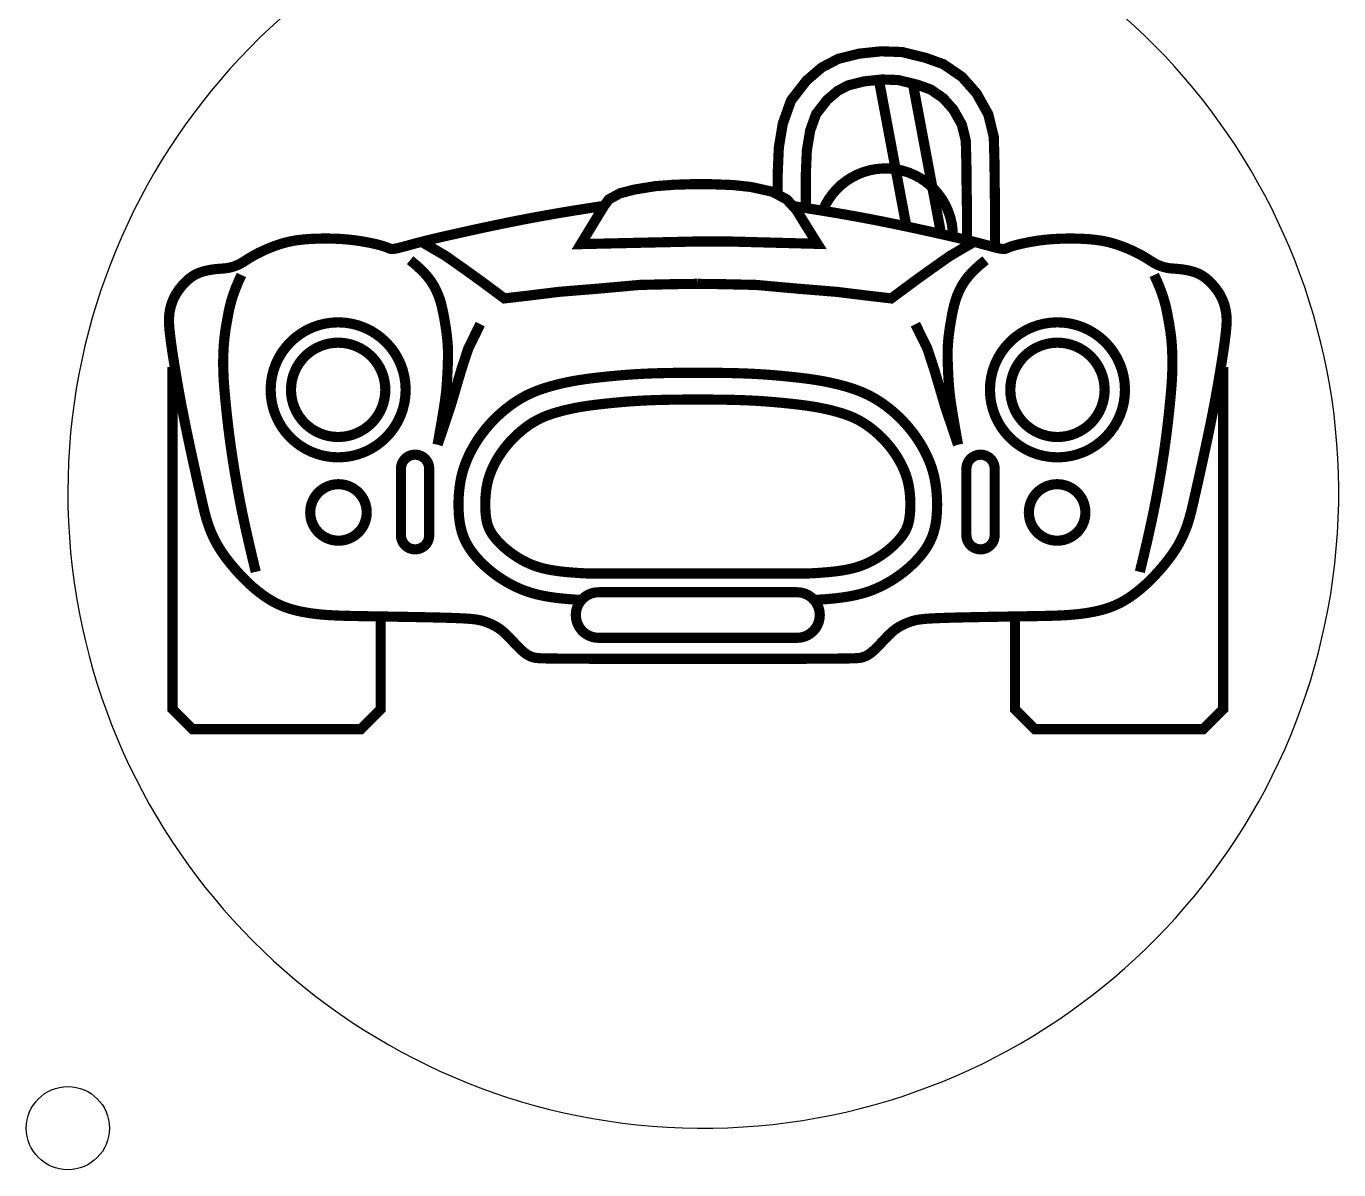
# Model space of a CAD drawing. Header units: inches. Extents: x 76.15 to 80.02, y -19.13 to -13.24.
# Drawn here: x 76.149 to 80.019, y -19.129 to -15.757 of the extents above; entities that cross this region are included whole.
import ezdxf

# ---------------------------------------------------------------- set-up
doc = ezdxf.new("R2010")
doc.units = ezdxf.units.IN
doc.header["$MEASUREMENT"] = 0
doc.layers.add('1', color=10, linetype='CONTINUOUS')
doc.layers.add('3', color=7, linetype='CONTINUOUS')

msp = doc.modelspace()

# ---------------------------------------------------------------- linework, layer by layer
at = {"layer": '1', "color": 1, "linetype": 'Continuous', "const_width": 0.03}
for points in [[(78.36443937025786, -16.25294708605581), (78.36443937025786, -16.19552258317412), (78.36789413031192, -16.1147275685671), (78.3796415137183, -16.04360002535407), (78.4039037829092, -15.97564975021725), (78.44951121264262, -15.91695282956925), (78.49442709075402, -15.87828152091162), (78.5434892805414, -15.85273102966096), (78.60429885373526, -15.8375386790068), (78.66925373925324, -15.83063341006277), (78.73144541633906, -15.83270494330986), (78.80123816515516, -15.84996882721123), (78.85328142212268, -15.86864725476789), (78.90787202747833, -15.90593722502024), (78.95071425007563, -15.95427600507173), (78.98526584802471, -16.01573512816958), (79.00185009537722, -16.0827191305276), (79.00392275153922, -16.15937107864033), (79.0044843873942, -16.2234358651516), (79.005589670767, -16.29303264633392), (79.005589670767, -16.38030505651909), (79.0048051442612, -16.40879478749015)], [(78.44734761544362, -16.2880566024221), (78.44734761544362, -16.19729433412718), (78.45051223147168, -16.12328479534269), (78.46022739524427, -16.06446184667801), (78.47751908863397, -16.01603375802042), (78.50989098461841, -15.9743710153285), (78.5412419622158, -15.94737870476116), (78.57309250003468, -15.93079165694701), (78.61879878153815, -15.91937263492091), (78.67227054743114, -15.91368812140883), (78.71998642485622, -15.9152774824155), (78.77721819120453, -15.92943429077264), (78.81528289936587, -15.94309578959661), (78.85263294685464, -15.96860901024522), (78.88278806334542, -16.00263295800294), (78.90748828531048, -16.04656881256261), (78.9192147444227, -16.093932141638), (78.92102433047658, -16.16085510688915), (78.92158191301893, -16.2244575393562), (78.92268142558123, -16.29369094781034), (78.92268142558123, -16.37916374370641), (78.92246091611926, -16.38717144669887)], [(78.6629385041118, -15.91468019873147), (78.74415518568227, -16.347143522735)], [(78.76320994647426, -15.92596922148123), (78.8465229583008, -16.36959510388067)], [(77.85258224056656, -16.28641009637658), (77.80584889744424, -16.29357248450183), (77.76348595410558, -16.30032818752757), (77.72508870322211, -16.30670431581727), (77.6902524374654, -16.31272797973439), (77.658572449507, -16.31842628964239), (77.62964403201848, -16.32382635590475), (77.60306247767139, -16.32895528888491), (77.5784230791373, -16.33384019894636), (77.55536597045683, -16.33850631429669), (77.53371065114725, -16.34297133452013), (77.51332146209482, -16.34725107704505), (77.4940627441859, -16.35136135929982), (77.4757988383068, -16.3553179987128), (77.45839408534385, -16.35913681271238), (77.44171282618343, -16.36283361872691), (77.42561940171178, -16.36642423418478), (77.41000264718788, -16.36992296981685), (77.39484937536108, -16.37333810956406), (77.38017089335338, -16.37667643066983), (77.36597850828674, -16.3799447103776), (77.35228352728318, -16.38314972593081), (77.33909725746464, -16.38629825457288), (77.32643100595313, -16.38939707354725), (77.3142960798706, -16.39245296009737), (77.30271207621159, -16.39546365406117), (77.29173175146074, -16.39839074565471), (77.28141615197521, -16.40118678768854), (77.27182632411217, -16.40380433297323), (77.2630233142288, -16.40619593431933), (77.25506816868227, -16.40831414453742), (77.24802193382973, -16.41011151643804), (77.2419456560284, -16.41154060283177), (77.23686646677568, -16.41256864271841), (77.23267583812999, -16.41322161985472), (77.22923132729004, -16.4135402041867), (77.22639049145452, -16.41356506566036), (77.22401088782216, -16.4133368742217), (77.2219500735916, -16.41289629981673), (77.22006560596155, -16.41228401239145), (77.21821504213072, -16.41154068189187), (77.21625933162956, -16.41069906993584), (77.2140729933157, -16.40976030482862), (77.21153393837848, -16.40871760654731), (77.20852007800728, -16.40756419506903), (77.2049093233915, -16.40629329037088), (77.20057958572052, -16.40489811242998), (77.19540877618368, -16.40337188122343), (77.18927480597038, -16.40170781672833), (77.182096558403, -16.39990820304095), (77.173956805336, -16.39801158073417), (77.16497929075685, -16.39606555449999), (77.155287758653, -16.39411772903043), (77.14500595301193, -16.39221570901753), (77.13425761782109, -16.39040709915329), (77.12316649706796, -16.38873950412974), (77.11185633473998, -16.38726052863889), (77.10043346781647, -16.38600790875514), (77.08893460524403, -16.38497990608235), (77.07737904896105, -16.38416491360674), (77.06578610090598, -16.38355132431454), (77.05417506301721, -16.38312753119198), (77.04256523723318, -16.38288192722528), (77.03097592549231, -16.38280290540068), (77.01942642973303, -16.38287885870441), (77.0079380092835, -16.38310352934271), (76.9965397530309, -16.38349205640197), (76.98526270725213, -16.38406492818857), (76.97413791822419, -16.38484263300892), (76.96319643222394, -16.3858456591694), (76.9524692955283, -16.38709449497643), (76.94198755441425, -16.38860962873639), (76.9317822551587, -16.39041154875569), (76.92187964669326, -16.39251092722394), (76.91228678856838, -16.3948791718637), (76.9030059429892, -16.39747787428072), (76.89403937216086, -16.40026862608079), (76.8853893382885, -16.40321301886967), (76.87705810357726, -16.40627264425312), (76.86904793023227, -16.40940909383692), (76.86136108045868, -16.41258395922684), (76.85399906239326, -16.41576410357828), (76.84696036789921, -16.4189374762452), (76.84024273477145, -16.4220972981312), (76.83384390080481, -16.42523679013986), (76.82776160379413, -16.4283491731748), (76.8219935815343, -16.43142766813959), (76.81653757182016, -16.43446549593783), (76.81139131244659, -16.43745587747311), (76.80654462804479, -16.44039090395406), (76.80195569059136, -16.44325814780932), (76.79757475889923, -16.44604405177257), (76.79335209178139, -16.44873505857749), (76.78923794805077, -16.45131761095775), (76.78518258652032, -16.45377815164703), (76.78113626600299, -16.45610312337899), (76.77704924531173, -16.45827896888732), (76.77288233436124, -16.46029401398803), (76.76863854747317, -16.46214411682647), (76.76433145007094, -16.4638270186303), (76.75997460757794, -16.46534046062724), (76.75558158541757, -16.46668218404495), (76.75116594901324, -16.46784993011112), (76.74674126378834, -16.46884144005344), (76.74232109516629, -16.46965445509958), (76.73791034198906, -16.47029424788009), (76.73347923677302, -16.47079621663691), (76.72898934545309, -16.47120329101487), (76.7244022339642, -16.47155840065875), (76.71967946824128, -16.47190447521336), (76.71478261421926, -16.47228444432352), (76.70967323783309, -16.47274123763403), (76.70431290501767, -16.47331778478968), (76.69868202235692, -16.47405099003507), (76.6928363590306, -16.47495365601385), (76.68685052486741, -16.47603255996946), (76.68079912969604, -16.47729447914534), (76.67475678334525, -16.4787461907849), (76.66879809564374, -16.4803944721316), (76.66299767642022, -16.48224610042886), (76.65743013550339, -16.48430785292011), (76.65215011097045, -16.48658726023615), (76.64713235389245, -16.48909486655714), (76.64233164358889, -16.49184196945061), (76.63770275937928, -16.49483986648408), (76.63320048058314, -16.49809985522508), (76.62877958651998, -16.50163323324112), (76.62439485650931, -16.50545129809974), (76.62000106987064, -16.50956534736845), (76.61556845651783, -16.51398215983484), (76.61112904874219, -16.51869043916669), (76.6067303294293, -16.52367437025185), (76.6024197814648, -16.52891813797816), (76.59824488773434, -16.53440592723347), (76.59425313112352, -16.54012192290561), (76.59049199451799, -16.54605030988245), (76.58700896080337, -16.55217527305181), (76.58384322201682, -16.55847836083187), (76.5810008068017, -16.56493057576204), (76.5784794529528, -16.57150028391208), (76.57627689826504, -16.57815585135173), (76.57439088053326, -16.58486564415074), (76.57281913755232, -16.59159802837885), (76.57155940711706, -16.59832137010581), (76.57060942702238, -16.60500403540137), (76.56996352126087, -16.61163145960033), (76.56960235861625, -16.61825735509776), (76.56950319406994, -16.6249525035538), (76.5696432826034, -16.63178768662858), (76.56999987919808, -16.63883368598222), (76.57055023883545, -16.64616128327487), (76.57127161649694, -16.65384126016665), (76.57214126716401, -16.6619443983177), (76.57314216606764, -16.67054111033798), (76.57428016943689, -16.67970033263679), (76.57556685375035, -16.68949063257326), (76.57701379548661, -16.69998057750654), (76.57863257112426, -16.71123873479575), (76.5804347571419, -16.72333367180002), (76.5824319300181, -16.7363339558785), (76.58463566623146, -16.7503081543903), (76.58705521304161, -16.76530072629943), (76.58969050083219, -16.7812596969893), (76.59253913076792, -16.79810898344818), (76.59559870401348, -16.81577250266434), (76.5988668217336, -16.83417417162605), (76.60234108509293, -16.85323790732158), (76.6060190952562, -16.8728876267392), (76.6098984533881, -16.89304724686718), (76.61396736310051, -16.91361658510027), (76.61817643779425, -16.93439906045909), (76.62246689331722, -16.95517399237074), (76.62677994551744, -16.97572070026232), (76.63105681024282, -16.99581850356093), (76.63523870334141, -17.01524672169366), (76.63926684066112, -17.03378467408762), (76.64308243804993, -17.0512116801699), (76.64664065446402, -17.067364679062), (76.64995242129243, -17.08231108866305), (76.65304261303238, -17.09617594656656), (76.65593610418115, -17.10908429036605), (76.65865776923597, -17.12116115765505), (76.66123248269407, -17.13253158602707), (76.6636851190527, -17.14332061307564), (76.66604055280912, -17.15365327639426), (76.6683262950974, -17.1636406766054), (76.67058040359906, -17.17333816644718), (76.67284357263243, -17.18278716168663), (76.67515649651587, -17.19202907809084), (76.67755986956772, -17.20110533142683), (76.68009438610633, -17.21005733746167), (76.68280074045005, -17.2189265119624), (76.68571962691725, -17.22775427069608), (76.68888759505263, -17.23657512680191), (76.6923246153065, -17.24539598290774), (76.69604651335555, -17.25421683901357), (76.70006911487646, -17.26303769511941), (76.7044082455459, -17.27185855122524), (76.70907973104057, -17.28067940733107), (76.71409939703716, -17.2895002634369), (76.71948306921233, -17.29832111954274), (76.72523564575745, -17.30713670363569), (76.73131831492266, -17.31592065565137), (76.73768133747278, -17.32464134351248), (76.74427497417258, -17.33326713514174), (76.75104948578691, -17.34176639846187), (76.75795513308056, -17.35010750139559), (76.76494217681835, -17.35825881186561), (76.77196087776508, -17.36618869779465), (76.77897694630398, -17.37387494143621), (76.786017891292, -17.38133298236686), (76.79312667120446, -17.38858767449398), (76.80034624451673, -17.39566387172493), (76.80771956970413, -17.40258642796706), (76.81528960524206, -17.40938019712775), (76.82309930960581, -17.41607003311437), (76.83119164127073, -17.42268078983426), (76.83960616670574, -17.42922414100818), (76.8483688843538, -17.43565903961042), (76.85750240065148, -17.44193125842864), (76.86702932203525, -17.44798657025051), (76.87697225494166, -17.45377074786372), (76.88735380580725, -17.45922956405592), (76.89819658106852, -17.46430879161478), (76.909523187162, -17.46895420332798), (76.92134002813864, -17.47312512878626), (76.9335886985072, -17.47683512479271), (76.94619459039077, -17.4801113049535), (76.95908309591252, -17.48298078287479), (76.9721796071956, -17.48547067216275), (76.98540951636312, -17.48760808642353), (76.99869821553827, -17.48942013926331), (77.01197109684416, -17.49093394428826), (77.02518415723534, -17.49217777506471), (77.0384158129918, -17.49318454499979), (77.05177508522495, -17.49398832746078), (77.06537099504615, -17.494623195815), (77.07931256356682, -17.49512322342971), (77.09370881189832, -17.49552248367224), (77.10866876115207, -17.49585504990986), (77.12430143243944, -17.49615499550988), (77.14067075631529, -17.49645065456906), (77.15766030110841, -17.49674740410199), (77.17510854459105, -17.49704488185274), (77.19285396453547, -17.49734272556538), (77.2107350387139, -17.49764057298395), (77.22859024489863, -17.49793806185253), (77.24625806086188, -17.49823482991518), (77.26357696437593, -17.49853051491595), (77.28041205950413, -17.49882522154775), (77.2967349554744, -17.49912092229879), (77.31254388780579, -17.4994200566061), (77.32783709201728, -17.49972506390674), (77.34261280362793, -17.50003838363773), (77.35686925815676, -17.50036245523612), (77.3706046911228, -17.50069971813896), (77.38381733804506, -17.50105261178328), (77.39649819239331, -17.50142467549915), (77.40860927944003, -17.50182384818877), (77.42010538240847, -17.50225916864732), (77.4309412845219, -17.50273967567002), (77.44107176900349, -17.50327440805208), (77.4504516190765, -17.50387240458871), (77.45903561796416, -17.50454270407512), (77.4667785488897, -17.5052943453065), (77.47366496386127, -17.50613599015277), (77.47979849002652, -17.50707479278268), (77.48531252331813, -17.50811753043963), (77.49034045966864, -17.50927098036708), (77.4950156950107, -17.51054191980846), (77.49947162527688, -17.51193712600718), (77.5038416463998, -17.5134633762067), (77.50825915431209, -17.51512744765044), (77.51283079015776, -17.5169398837465), (77.51755617592673, -17.51892629256168), (77.52240817882031, -17.52111604832742), (77.52735966603986, -17.52353852527517), (77.5323835047867, -17.52622309763639), (77.53745256226216, -17.52919913964253), (77.5425397056676, -17.53249602552504), (77.54761780220433, -17.53614312951538), (77.5526619806282, -17.54015325611018), (77.55765641591319, -17.5444729308668), (77.56258754458771, -17.54903210960778), (77.56744180318024, -17.55376074815568), (77.57220562821924, -17.55858880233303), (77.57686545623314, -17.56344622796237), (77.58140772375043, -17.56826298086625), (77.58581886729955, -17.5729690168672), (77.59008946753194, -17.57750445981474), (77.59422668159102, -17.58185010566615), (77.5982418107432, -17.58599691840568), (77.6021461562549, -17.58993586201759), (77.60595101939249, -17.59365790048612), (77.60966770142235, -17.59715399779553), (77.61330750361095, -17.60041511793007), (77.61688172722467, -17.60343222487398), (77.62040921063527, -17.60619872984648), (77.62393894063614, -17.60871783300665), (77.62752744112602, -17.61099518174851), (77.63123123600367, -17.61303642346609), (77.63510684916784, -17.61484720555342), (77.63921080451728, -17.61643317540456), (77.64359962595071, -17.61779998041351), (77.64832983736694, -17.61895326797433), (77.65428559955642, -17.61990094502541), (77.66566162087643, -17.62065995668276), (77.687480246576, -17.6212495076067), (77.72476382190418, -17.62168880245761), (77.78253469210998, -17.62199704589584), (77.86581520244242, -17.62219344258175), (77.97962769815054, -17.6222971971757), (78.12899452448335, -17.62232751433805)], [(78.40540680840013, -16.28641009637658), (78.45214015152244, -16.29357248450183), (78.49450309486112, -16.30032818752757), (78.53290034574458, -16.30670431581727), (78.56773661150127, -16.31272797973439), (78.59941659945967, -16.31842628964239), (78.6283450169482, -16.32382635590475), (78.6549265712953, -16.32895528888491), (78.67956596982938, -16.33384019894636), (78.70262307850984, -16.33850631429669), (78.72427839781945, -16.34297133452013), (78.74466758687187, -16.34725107704505), (78.7639263047808, -16.35136135929982), (78.78219021065989, -16.3553179987128), (78.79959496362282, -16.35913681271238), (78.81627622278326, -16.36283361872691), (78.8323696472549, -16.36642423418478), (78.84798640177881, -16.36992296981685), (78.86313967360562, -16.37333810956406), (78.87781815561331, -16.37667643066983), (78.89201054067995, -16.3799447103776), (78.90570552168352, -16.38314972593081), (78.91889179150203, -16.38629825457288), (78.93155804301357, -16.38939707354725), (78.94369296909609, -16.39245296009737), (78.9552769727551, -16.39546365406117), (78.96625729750595, -16.39839074565471), (78.97657289699148, -16.40118678768854), (78.98616272485452, -16.40380433297323), (78.99496573473789, -16.40619593431933), (79.00292088028442, -16.40831414453742), (79.00996711513694, -16.41011151643804), (79.01604339293829, -16.41154060283177), (79.02112258219101, -16.41256864271841), (79.0253132108367, -16.41322161985472), (79.02875772167666, -16.4135402041867), (79.03159855751215, -16.41356506566036), (79.03397816114453, -16.4133368742217), (79.03603897537509, -16.41289629981673), (79.03792344300514, -16.41228401239145), (79.03977400683597, -16.41154068189187), (79.04172971733713, -16.41069906993584), (79.043916055651, -16.40976030482862), (79.04645511058821, -16.40871760654731), (79.04946897095941, -16.40756419506903), (79.05307972557519, -16.40629329037088), (79.05740946324617, -16.40489811242998), (79.06258027278301, -16.40337188122343), (79.0687142429963, -16.40170781672833), (79.07589249056369, -16.39990820304095), (79.08403224363069, -16.39801158073417), (79.09300975820985, -16.39606555449999), (79.10270129031369, -16.39411772903043), (79.11298309595476, -16.39221570901753), (79.1237314311456, -16.39040709915329), (79.13482255189874, -16.38873950412974), (79.14613271422671, -16.38726052863889), (79.15755558115022, -16.38600790875514), (79.16905444372264, -16.38497990608235), (79.18061000000564, -16.38416491360674), (79.19220294806071, -16.38355132431454), (79.20381398594948, -16.38312753119198), (79.21542381173352, -16.38288192722528), (79.22701312347438, -16.38280290540068), (79.23856261923366, -16.38287885870441), (79.25005103968319, -16.38310352934271), (79.26144929593579, -16.38349205640197), (79.27272634171455, -16.38406492818857), (79.2838511307425, -16.38484263300892), (79.29479261674275, -16.3858456591694), (79.30551975343838, -16.38709449497643), (79.31600149455242, -16.38860962873639), (79.326206793808, -16.39041154875569), (79.33610940227344, -16.39251092722394), (79.34570226039831, -16.3948791718637), (79.3549831059775, -16.39747787428072), (79.36394967680583, -16.40026862608079), (79.37259971067819, -16.40321301886967), (79.38093094538944, -16.40627264425312), (79.38894111873442, -16.40940909383692), (79.39662796850801, -16.41258395922684), (79.40398998657344, -16.41576410357828), (79.41102868106746, -16.4189374762452), (79.41774631419524, -16.4220972981312), (79.42414514816188, -16.42523679013986), (79.43022744517256, -16.4283491731748), (79.43599546743239, -16.43142766813959), (79.44145147714653, -16.43446549593783), (79.4465977365201, -16.43745587747311), (79.4514444209219, -16.44039090395406), (79.45603335837534, -16.44325814780932), (79.46041429006746, -16.44604405177257), (79.4646369571853, -16.44873505857749), (79.46875110091592, -16.45131761095775), (79.47280646244637, -16.45377815164703), (79.4768527829637, -16.45610312337899), (79.48093980365496, -16.45827896888732), (79.48510671460545, -16.46029401398803), (79.4893505014935, -16.46214411682647), (79.49365759889575, -16.4638270186303), (79.49801444138873, -16.46534046062724), (79.50240746354912, -16.46668218404495), (79.50682309995345, -16.46784993011112), (79.51124778517836, -16.46884144005344), (79.5156679538004, -16.46965445509958), (79.52007870697761, -16.47029424788009), (79.52450981219367, -16.47079621663691), (79.5289997035136, -16.47120329101487), (79.5335868150025, -16.47155840065875), (79.53830958072541, -16.47190447521336), (79.54320643474743, -16.47228444432352), (79.5483158111336, -16.47274123763403), (79.553676143949, -16.47331778478968), (79.55930702660977, -16.47405099003507), (79.56515268993608, -16.47495365601385), (79.57113852409928, -16.47603255996946), (79.57718991927065, -16.47729447914534), (79.58323226562143, -16.4787461907849), (79.58919095332296, -16.4803944721316), (79.59499137254647, -16.48224610042886), (79.6005589134633, -16.48430785292011), (79.60583893799624, -16.48658726023615), (79.61085669507425, -16.48909486655714), (79.6156574053778, -16.49184196945061), (79.62028628958741, -16.49483986648408), (79.62478856838355, -16.49809985522508), (79.62920946244671, -16.50163323324112), (79.63359419245738, -16.50545129809974), (79.63798797909605, -16.50956534736845), (79.64242059244884, -16.51398215983484), (79.6468600002245, -16.51869043916669), (79.6512587195374, -16.52367437025185), (79.65556926750187, -16.52891813797816), (79.65974416123235, -16.53440592723347), (79.66373591784317, -16.54012192290561), (79.6674970544487, -16.54605030988245), (79.67098008816332, -16.55217527305181), (79.67414582694985, -16.55847836083187), (79.676988242165, -16.56493057576204), (79.67950959601389, -16.57150028391208), (79.68171215070164, -16.57815585135173), (79.68359816843343, -16.58486564415074), (79.68516991141438, -16.59159802837885), (79.68642964184961, -16.59832137010581), (79.68737962194432, -16.60500403540137), (79.68802552770582, -16.61163145960033), (79.68838669035044, -16.61825735509776), (79.68848585489675, -16.6249525035538), (79.68834576636328, -16.63178768662858), (79.68798916976861, -16.63883368598222), (79.68743881013124, -16.64616128327487), (79.68671743246975, -16.65384126016665), (79.68584778180268, -16.6619443983177), (79.68484688289905, -16.67054111033798), (79.6837088795298, -16.67970033263679), (79.68242219521635, -16.68949063257326), (79.68097525348009, -16.69998057750654), (79.67935647784243, -16.71123873479575), (79.67755429182479, -16.72333367180002), (79.67555711894859, -16.7363339558785), (79.67335338273523, -16.7503081543903), (79.67093383592508, -16.76530072629943), (79.6682985481345, -16.7812596969893), (79.66544991819877, -16.79810898344818), (79.66239034495321, -16.81577250266434), (79.6591222272331, -16.83417417162605), (79.65564796387376, -16.85323790732158), (79.65196995371049, -16.8728876267392), (79.6480905955786, -16.89304724686718), (79.64402168586616, -16.91361658510027), (79.63981261117245, -16.93439906045909), (79.63552215564947, -16.95517399237074), (79.63120910344925, -16.97572070026232), (79.62693223872385, -16.99581850356093), (79.62275034562526, -17.01524672169366), (79.61872220830557, -17.03378467408762), (79.61490661091676, -17.0512116801699), (79.61134839450267, -17.067364679062), (79.60803662767427, -17.08231108866305), (79.60494643593431, -17.09617594656656), (79.60205294478554, -17.10908429036605), (79.59933127973072, -17.12116115765505), (79.5967565662726, -17.13253158602707), (79.59430392991399, -17.14332061307564), (79.59194849615757, -17.15365327639426), (79.58966275386929, -17.1636406766054), (79.58740864536763, -17.17333816644718), (79.58514547633426, -17.18278716168663), (79.58283255245082, -17.19202907809084), (79.58042917939898, -17.20110533142683), (79.57789466286036, -17.21005733746167), (79.57518830851664, -17.2189265119624), (79.57226942204944, -17.22775427069608), (79.56910145391406, -17.23657512680191), (79.56566443366019, -17.24539598290774), (79.56194253561114, -17.25421683901357), (79.55791993409024, -17.26303769511941), (79.55358080342079, -17.27185855122524), (79.5489093179261, -17.28067940733107), (79.54388965192953, -17.2895002634369), (79.53850597975436, -17.29832111954274), (79.53275340320924, -17.30713670363569), (79.52667073404403, -17.31592065565137), (79.52030771149391, -17.32464134351248), (79.51371407479411, -17.33326713514174), (79.50693956317978, -17.34176639846187), (79.50003391588614, -17.35010750139559), (79.49304687214834, -17.35825881186561), (79.48602817120161, -17.36618869779465), (79.4790121026627, -17.37387494143621), (79.47197115767469, -17.38133298236686), (79.46486237776223, -17.38858767449398), (79.45764280444996, -17.39566387172493), (79.45026947926254, -17.40258642796706), (79.44269944372463, -17.40938019712775), (79.43488973936088, -17.41607003311437), (79.42679740769594, -17.42268078983426), (79.41838288226094, -17.42922414100818), (79.40962016461287, -17.43565903961042), (79.40048664831521, -17.44193125842864), (79.39095972693144, -17.44798657025051), (79.38101679402503, -17.45377074786372), (79.37063524315944, -17.45922956405592), (79.35979246789817, -17.46430879161478), (79.34846586180468, -17.46895420332798), (79.33664902082803, -17.47312512878626), (79.32440035045948, -17.47683512479271), (79.3117944585759, -17.4801113049535), (79.29890595305417, -17.48298078287479), (79.2858094417711, -17.48547067216275), (79.27257953260357, -17.48760808642353), (79.25929083342842, -17.48942013926331), (79.24601795212253, -17.49093394428826), (79.23280489173133, -17.49217777506471), (79.21957323597489, -17.49318454499979), (79.20621396374175, -17.49398832746078), (79.19261805392054, -17.494623195815), (79.17867648539988, -17.49512322342971), (79.16428023706837, -17.49552248367224), (79.1493202878146, -17.49585504990986), (79.13368761652725, -17.49615499550988), (79.1173182926514, -17.49645065456906), (79.10032874785828, -17.49674740410199), (79.08288050437564, -17.49704488185274), (79.06513508443122, -17.49734272556538), (79.04725401025279, -17.49764057298395), (79.02939880406807, -17.49793806185253), (79.01173098810482, -17.49823482991518), (78.99441208459076, -17.49853051491595), (78.97757698946256, -17.49882522154775), (78.96125409349229, -17.49912092229879), (78.9454451611609, -17.4994200566061), (78.93015195694942, -17.49972506390674), (78.91537624533876, -17.50003838363773), (78.90111979080993, -17.50036245523612), (78.88738435784389, -17.50069971813896), (78.87417171092163, -17.50105261178328), (78.86149085657338, -17.50142467549915), (78.84937976952666, -17.50182384818877), (78.83788366655821, -17.50225916864732), (78.8270477644448, -17.50273967567002), (78.8169172799632, -17.50327440805208), (78.80753742989019, -17.50387240458871), (78.79895343100253, -17.50454270407512), (78.79121050007699, -17.5052943453065), (78.78432408510542, -17.50613599015277), (78.77819055894015, -17.50707479278268), (78.77267652564856, -17.50811753043963), (78.76764858929805, -17.50927098036708), (78.762973353956, -17.51054191980846), (78.75851742368981, -17.51193712600718), (78.75414740256689, -17.5134633762067), (78.7497298946546, -17.51512744765044), (78.74515825880893, -17.5169398837465), (78.74043287303996, -17.51892629256168), (78.73558087014638, -17.52111604832742), (78.73062938292684, -17.52353852527517), (78.72560554418, -17.52622309763639), (78.72053648670453, -17.52919913964253), (78.7154493432991, -17.53249602552504), (78.71037124676236, -17.53614312951538), (78.70532706833849, -17.54015325611018), (78.7003326330535, -17.5444729308668), (78.69540150437898, -17.54903210960778), (78.69054724578645, -17.55376074815568), (78.68578342074746, -17.55858880233303), (78.68112359273356, -17.56344622796237), (78.67658132521626, -17.56826298086625), (78.67217018166714, -17.5729690168672), (78.66789958143475, -17.57750445981474), (78.66376236737565, -17.58185010566615), (78.65974723822347, -17.58599691840568), (78.65584289271179, -17.58993586201759), (78.6520380295742, -17.59365790048612), (78.64832134754433, -17.59715399779553), (78.64468154535574, -17.60041511793007), (78.64110732174203, -17.60343222487398), (78.63757983833142, -17.60619872984648), (78.63405010833056, -17.60871783300665), (78.63046160784067, -17.61099518174851), (78.62675781296302, -17.61303642346609), (78.62288219979885, -17.61484720555342), (78.61877824444942, -17.61643317540456), (78.61438942301596, -17.61779998041351), (78.60965921159973, -17.61895326797433), (78.60370344941028, -17.61990094502541), (78.59232742809026, -17.62065995668276), (78.57050880239069, -17.6212495076067), (78.53322522706252, -17.62168880245761), (78.47545435685672, -17.62199704589584), (78.39217384652427, -17.62219344258175), (78.27836135081616, -17.6222971971757), (78.12899452448335, -17.62232751433805)], [(77.3142960798706, -16.39245296009737), (77.38533518725797, -16.43402925378029), (77.43836480470372, -16.47136618574359), (77.48536832925788, -16.50508943777174), (77.55849008138318, -16.55930574671012), (77.6215570292552, -16.55206158460021), (77.71917873474649, -16.540017091658), (77.83728915606912, -16.53038187679283), (77.95781101390048, -16.51954226006944), (78.06627968659654, -16.51713345635323), (78.12899452448335, -16.5164873442426)], [(78.94369296909609, -16.39245296009737), (78.87265386170873, -16.43402925378029), (78.81962424426297, -16.47136618574359), (78.77262071970881, -16.50508943777174), (78.69949896758351, -16.55930574671012), (78.63643201971149, -16.55206158460021), (78.53881031422019, -16.540017091658), (78.42069989289757, -16.53038187679283), (78.30017803506621, -16.51954226006944), (78.19170936237013, -16.51713345635323), (78.12899452448335, -16.5164873442426)], [(77.28050915280221, -16.4467686851716), (77.29709349644644, -16.46038582973193), (77.31102813619125, -16.47300764738296), (77.32261120686142, -16.48471001406687), (77.33214084328173, -16.4955688057258), (77.33991518027698, -16.50565989830192), (77.3462323526719, -16.51505916773739), (77.35139049529131, -16.52384248997435), (77.35568774295999, -16.53208574095498), (77.3593824044365, -16.53985958961697), (77.3625734842147, -16.54721387688016), (77.36532016072222, -16.55419323665993), (77.36768161238673, -16.5608423028717), (77.36971701763586, -16.56720570943083), (77.37148555489726, -16.5733280902527), (77.37304640259858, -16.57925407925272), (77.37445873916745, -16.58502831034627), (77.37577448536737, -16.59069913705749), (77.3770165313051, -16.59632979134557), (77.37820050942322, -16.60198722477846), (77.37934205216432, -16.60773838892408), (77.38045679197103, -16.6136502353504), (77.3815603612859, -16.61978971562535), (77.38266839255157, -16.62622378131687), (77.3837965182106, -16.63301938399292), (77.38495292696415, -16.64022301779789), (77.38611603254758, -16.64779934718203), (77.38725680495482, -16.65569257917207), (77.38834621417976, -16.66384692079471), (77.38935523021635, -16.67220657907667), (77.3902548230585, -16.68071576104466), (77.39101596270012, -16.6893186737254), (77.39160961913514, -16.69795952414559), (77.39201532256254, -16.70659293411295), (77.39224684400159, -16.71521518455917), (77.39232651467664, -16.72383297119693), (77.392276665812, -16.73245298973892), (77.39211962863203, -16.74108193589782), (77.39187773436107, -16.74972650538634), (77.39157331422344, -16.75839339391712), (77.3912286994435, -16.76708929720289), (77.39085896293078, -16.77582667601404), (77.39045014433565, -16.7846410513519), (77.38998102499365, -16.79357370927549), (77.38943038624039, -16.80266593584389), (77.38877700941141, -16.8119590171161), (77.38799967584228, -16.82149423915119), (77.38707716686856, -16.83131288800821), (77.38598826382584, -16.84145624974618), (77.38469797833163, -16.85206603777609), (77.38311624313138, -16.86368567491653), (77.38113922125247, -16.87695901133806), (77.37866307572229, -16.89252989721122), (77.37558396956827, -16.91104218270655), (77.37179806581776, -16.93313971799459), (77.36720152749818, -16.95946635324588), (77.36169051763693, -16.99066593863097)], [(78.9774798961645, -16.4467686851716), (78.96089555252027, -16.46038582973193), (78.94696091277545, -16.47300764738296), (78.93537784210528, -16.48471001406687), (78.92584820568496, -16.4955688057258), (78.91807386868973, -16.50565989830192), (78.9117566962948, -16.51505916773739), (78.9065985536754, -16.52384248997435), (78.90230130600672, -16.53208574095498), (78.8986066445302, -16.53985958961697), (78.895415564752, -16.54721387688016), (78.89266888824449, -16.55419323665993), (78.89030743657997, -16.5608423028717), (78.88827203133084, -16.56720570943083), (78.88650349406944, -16.5733280902527), (78.88494264636813, -16.57925407925272), (78.88353030979926, -16.58502831034627), (78.88221456359933, -16.59069913705749), (78.8809725176616, -16.59632979134557), (78.87978853954348, -16.60198722477846), (78.87864699680239, -16.60773838892408), (78.87753225699568, -16.6136502353504), (78.8764286876808, -16.61978971562535), (78.87532065641514, -16.62622378131687), (78.8741925307561, -16.63301938399292), (78.87303612200255, -16.64022301779789), (78.87187301641913, -16.64779934718203), (78.87073224401189, -16.65569257917207), (78.86964283478694, -16.66384692079471), (78.86863381875035, -16.67220657907667), (78.8677342259082, -16.68071576104466), (78.86697308626658, -16.6893186737254), (78.86637942983155, -16.69795952414559), (78.86597372640416, -16.70659293411295), (78.86574220496512, -16.71521518455917), (78.86566253429007, -16.72383297119693), (78.8657123831547, -16.73245298973892), (78.86586942033468, -16.74108193589782), (78.86611131460563, -16.74972650538634), (78.86641573474327, -16.75839339391712), (78.8667603495232, -16.76708929720289), (78.86713008603591, -16.77582667601404), (78.86753890463106, -16.7846410513519), (78.86800802397305, -16.79357370927549), (78.86855866272631, -16.80266593584389), (78.8692120395553, -16.8119590171161), (78.86998937312443, -16.82149423915119), (78.87091188209814, -16.83131288800821), (78.87200078514087, -16.84145624974618), (78.87329107063508, -16.85206603777609), (78.87487280583532, -16.86368567491653), (78.87684982771424, -16.87695901133806), (78.87932597324442, -16.89252989721122), (78.88240507939844, -16.91104218270655), (78.88619098314895, -16.93313971799459), (78.89078752146852, -16.95946635324588), (78.89629853132978, -16.99066593863097)], [(76.82545619326845, -17.36579466215983), (76.81435366568587, -17.31968976253109), (76.80492054302404, -17.27943753838825), (76.79695024340316, -17.24430263982576), (76.79023618494337, -17.21354971693808), (76.78457178576488, -17.18644341981967), (76.77975046398784, -17.16224839856498), (76.77556563773243, -17.14022930326848), (76.7718107251188, -17.11965078402462), (76.76831189224023, -17.09989194064195), (76.76502629708234, -17.08078967178544), (76.76194384560382, -17.06229532583414), (76.75905444376333, -17.0443602511671), (76.75634799751954, -17.02693579616339), (76.75381441283118, -17.00997330920206), (76.75144359565691, -16.99342413866217), (76.74922545195544, -16.97723963292277), (76.74715046755034, -16.96138393559471), (76.74521144772494, -16.94587237121591), (76.74340177762743, -16.93073305955608), (76.74171484240603, -16.91599412038496), (76.74014402720896, -16.90168367347224), (76.73868271718443, -16.88782983858764), (76.73732429748065, -16.87446073550088), (76.73606215324584, -16.86160448398167), (76.73489188173563, -16.84927101503102), (76.7338179286353, -16.83739750457511), (76.73284695173754, -16.8259029397714), (76.73198560883505, -16.81470630777737), (76.73124055772051, -16.80372659575048), (76.73061845618665, -16.79288279084821), (76.73012596202612, -16.78209388022803), (76.72976973303163, -16.7712788510474), (76.72955531736378, -16.76038060769405), (76.72948382465465, -16.74943772347666), (76.72955525490427, -16.73851268893419), (76.72976960811263, -16.72766799460558), (76.73012688427973, -16.71696613102977), (76.73062708340557, -16.70646958874571), (76.73127020549013, -16.69624085829234), (76.73205625053346, -16.6863424302086), (76.73298466062901, -16.67680703793175), (76.7340526462443, -16.66754838649223), (76.73525685994029, -16.65845042381879), (76.73659395427796, -16.64939709784021), (76.73806058181837, -16.64027235648522), (76.73965339512243, -16.63096014768259), (76.74136904675115, -16.62134441936106), (76.74320418926551, -16.6113091194494), (76.7451971614148, -16.60071513518221), (76.74755304670137, -16.5893311110175), (76.75051861481586, -16.57690263071915), (76.75434063544891, -16.56317527805102), (76.75926587829116, -16.54789463677697), (76.76554111303327, -16.53080629066088), (76.77341310936585, -16.5116558234666), (76.78312863697957, -16.49018881895802)], [(79.43253285569826, -17.36579466215983), (79.44363538328084, -17.31968976253109), (79.45306850594267, -17.27943753838825), (79.46103880556355, -17.24430263982576), (79.46775286402334, -17.21354971693808), (79.47341726320182, -17.18644341981967), (79.47823858497887, -17.16224839856498), (79.48242341123428, -17.14022930326848), (79.4861783238479, -17.11965078402462), (79.48967715672646, -17.09989194064195), (79.49296275188435, -17.08078967178544), (79.49604520336288, -17.06229532583414), (79.49893460520337, -17.0443602511671), (79.50164105144717, -17.02693579616339), (79.50417463613553, -17.00997330920206), (79.5065454533098, -16.99342413866217), (79.50876359701125, -16.97723963292277), (79.51083858141637, -16.96138393559471), (79.51277760124177, -16.94587237121591), (79.51458727133928, -16.93073305955608), (79.51627420656068, -16.91599412038496), (79.51784502175775, -16.90168367347224), (79.51930633178227, -16.88782983858764), (79.52066475148605, -16.87446073550088), (79.52192689572087, -16.86160448398167), (79.52309716723107, -16.84927101503102), (79.5241711203314, -16.83739750457511), (79.52514209722916, -16.8259029397714), (79.52600344013166, -16.81470630777737), (79.5267484912462, -16.80372659575048), (79.52737059278006, -16.79288279084821), (79.52786308694058, -16.78209388022803), (79.52821931593508, -16.7712788510474), (79.52843373160293, -16.76038060769405), (79.52850522431206, -16.74943772347666), (79.52843379406244, -16.73851268893419), (79.52821944085407, -16.72766799460558), (79.52786216468698, -16.71696613102977), (79.52736196556114, -16.70646958874571), (79.52671884347656, -16.69624085829234), (79.52593279843325, -16.6863424302086), (79.52500438833769, -16.67680703793175), (79.52393640272241, -16.66754838649223), (79.52273218902641, -16.65845042381879), (79.52139509468873, -16.64939709784021), (79.51992846714833, -16.64027235648522), (79.51833565384428, -16.63096014768259), (79.51662000221556, -16.62134441936106), (79.5147848597012, -16.6113091194494), (79.51279188755191, -16.60071513518221), (79.51043600226534, -16.5893311110175), (79.50747043415085, -16.57690263071915), (79.5036484135178, -16.56317527805102), (79.49872317067555, -16.54789463677697), (79.49244793593344, -16.53080629066088), (79.48457593960084, -16.5116558234666), (79.47486041198714, -16.49018881895802)], [(77.36169051763693, -16.99066593863097), (77.39942305317707, -16.87868739926978), (77.43143829561063, -16.77013611608231), (77.45201995118305, -16.70729091097212), (77.48746496986928, -16.63530430050218)], [(78.89629853132978, -16.99066593863097), (78.85856599578962, -16.87868739926978), (78.82655075335607, -16.77013611608231), (78.80596909778366, -16.70729091097212), (78.77052407909743, -16.63530430050218)], [(76.57984443936255, -16.7613912762813), (76.57984443936255, -17.77102603826324), (76.63844344581071, -17.8296250447114), (77.13524433744158, -17.8296250447114), (77.19384334388974, -17.77102603826324), (77.19384334388974, -17.49128868704372)], [(79.67814460960415, -16.7613912762813), (79.67814460960415, -17.77102603826324), (79.61954560315598, -17.8296250447114), (79.12274471152512, -17.8296250447114), (79.06414570507695, -17.77102603826324), (79.06414570507695, -17.49128868704372)], [(77.78610526570478, -17.44871522178037), (77.78402705898398, -17.44860299126929), (77.76786634318074, -17.44760572592014), (77.75277554110464, -17.44652743105171), (77.73862190972007, -17.4453466589816), (77.72527270599142, -17.44404196202738), (77.71259518688309, -17.44259189250665), (77.70045660935945, -17.44097500273697), (77.68872423038484, -17.43916984503594), (77.67728120384332, -17.43715311844076), (77.666074271297, -17.43489410886714), (77.65506607122761, -17.4323602489504), (77.64421924211685, -17.42951897132588), (77.63349642244644, -17.4263377086289), (77.62286025069811, -17.4227838934948), (77.61227336535357, -17.4188249585589), (77.60169840489453, -17.41442833645652), (77.59111191854261, -17.40957191853487), (77.58054609847888, -17.40427543098859), (77.57004704762431, -17.39856905872418), (77.55966086889991, -17.39248298664813), (77.54943366522663, -17.38604739966697), (77.53941153952543, -17.37929248268719), (77.52964059471732, -17.37224842061529), (77.52016693372325, -17.36494539835778), (77.51103400981494, -17.35741492492375), (77.50227467766715, -17.34969380573263), (77.49391914230534, -17.34182017030643), (77.48599760875504, -17.33383214816716), (77.4785402820417, -17.32576786883683), (77.47157736719085, -17.31766546183746), (77.46513906922794, -17.30956305669107), (77.4592555931785, -17.30149878291966), (77.45394679921272, -17.29350087579484), (77.44919116807984, -17.28555799358661), (77.4449568356738, -17.27764890031454), (77.44121193788855, -17.26975235999821), (77.43792461061803, -17.26184713665722), (77.4350629897562, -17.25391199431114), (77.43259521119701, -17.24592569697955), (77.43048941083441, -17.23786700868205), (77.42871481923021, -17.22972372250531), (77.42724504561765, -17.22151974780446), (77.42605479389783, -17.21328802300172), (77.42511876797191, -17.20506148651931), (77.42441167174094, -17.19687307677945), (77.42390820910605, -17.18875573220438), (77.42358308396834, -17.1807423912163), (77.42341100022894, -17.17286599223746), (77.42337113122181, -17.16515018011127), (77.42346052801268, -17.15758142536598), (77.42368071109999, -17.15013690495105), (77.42403320098232, -17.14279379581593), (77.4245195181582, -17.13552927491006), (77.42514118312617, -17.12832051918292), (77.42589971638476, -17.12114470558393), (77.42679663843252, -17.11397901106257), (77.42783613047776, -17.1068022978459), (77.42903301656794, -17.09960016927149), (77.43040478146031, -17.09235991395453), (77.4319689099121, -17.08506882051019), (77.43374288668058, -17.07771417755367), (77.43574419652295, -17.07028327370015), (77.43799032419649, -17.06276339756482), (77.44049875445843, -17.05514183776286), (77.44328352800997, -17.04741091434487), (77.44634490932805, -17.03958307310308), (77.44967971883358, -17.03167579126511), (77.45328477694746, -17.0237065460586), (77.45715690409061, -17.01569281471118), (77.4612929206839, -17.0076520744505), (77.46568964714827, -16.99960180250417), (77.4703439039046, -16.99155947609984), (77.47525251202443, -16.98354177784917), (77.48041229518172, -16.97556221189997), (77.48582007770115, -16.96763348778408), (77.4914726839073, -16.95976831503335), (77.49736693812483, -16.95197940317962), (77.50349966467832, -16.94427946175472), (77.50986768789242, -16.93668120029051), (77.51646783209173, -16.92919732831882), (77.52329321111603, -16.92184187931967), (77.53032209686553, -16.91463418256575), (77.53752905075561, -16.90759489127793), (77.54488863420164, -16.90074465867707), (77.55237540861897, -16.89410413798404), (77.559963935423, -16.8876939824197), (77.56762877602905, -16.88153484520493), (77.57534449185253, -16.87564737956057), (77.58309147353712, -16.87004747240145), (77.59087342863992, -16.86473194541811), (77.59869989394636, -16.85969285399504), (77.60658040624186, -16.85492225351674), (77.61452450231188, -16.85041219936768), (77.6225417189418, -16.84615474693238), (77.6306415929171, -16.84214195159531), (77.63883366102318, -16.83836586874097), (77.64712534130203, -16.83481723026892), (77.65551557682171, -16.83148147413902), (77.66400119190683, -16.82834271482618), (77.67257901088209, -16.82538506680535), (77.68124585807203, -16.82259264455143), (77.6899985578013, -16.81994956253937), (77.69883393439453, -16.81743993524407), (77.70774881217635, -16.81504787714048), (77.71674458347316, -16.81275977367456), (77.72584091261864, -16.81057109417646), (77.73506203194827, -16.80847957894739), (77.74443217379753, -16.80648296828853), (77.75397557050188, -16.80457900250109), (77.7637164543968, -16.80276542188627), (77.77367905781776, -16.80103996674526), (77.78388761310025, -16.79940037737926), (77.79435529529574, -16.79784393486135), (77.8050510503199, -16.79636608335216), (77.81593276680441, -16.79496180778419), (77.82695833338089, -16.79362609308996), (77.83808563868104, -16.79235392420196), (77.84927257133651, -16.79114028605272), (77.86047701997897, -16.78998016357472), (77.87165687324011, -16.7888685417005), (77.88279379551459, -16.78780152687357), (77.89396455424911, -16.7867797115816), (77.90526969265342, -16.78580480982326), (77.91680975393724, -16.78487853559724), (77.9286852813103, -16.78400260290221), (77.94099681798232, -16.78317872573686), (77.95384490716306, -16.78240861809986), (77.96733009206221, -16.7816939939899), (77.98158960011254, -16.7810374730455), (77.99690739563901, -16.78044529746457), (78.0136041271896, -16.77992461508485), (78.03200044331224, -16.77948257374407), (78.05241699255495, -16.77912632127998), (78.07517442346575, -16.77886300553034), (78.10059338459254, -16.77869977433287), (78.12899452448333, -16.77864377552532)], [(78.47188378326192, -17.44871522178037), (78.47396198998271, -17.44860299126929), (78.49012270578595, -17.44760572592014), (78.50521350786205, -17.44652743105171), (78.51936713924663, -17.4453466589816), (78.53271634297526, -17.44404196202738), (78.5453938620836, -17.44259189250665), (78.55753243960724, -17.44097500273697), (78.56926481858186, -17.43916984503594), (78.58070784512337, -17.43715311844076), (78.59191477766969, -17.43489410886714), (78.60292297773908, -17.4323602489504), (78.61376980684985, -17.42951897132588), (78.62449262652025, -17.4263377086289), (78.63512879826858, -17.4227838934948), (78.64571568361312, -17.4188249585589), (78.65629064407214, -17.41442833645652), (78.66687713042408, -17.40957191853487), (78.67744295048782, -17.40427543098859), (78.68794200134238, -17.39856905872418), (78.69832818006678, -17.39248298664813), (78.70855538374006, -17.38604739966697), (78.71857750944126, -17.37929248268719), (78.72834845424937, -17.37224842061529), (78.73782211524345, -17.36494539835778), (78.74695503915176, -17.35741492492375), (78.75571437129955, -17.34969380573263), (78.76406990666135, -17.34182017030643), (78.77199144021165, -17.33383214816716), (78.77944876692499, -17.32576786883683), (78.78641168177585, -17.31766546183746), (78.79284997973875, -17.30956305669107), (78.7987334557882, -17.30149878291966), (78.80404224975398, -17.29350087579484), (78.80879788088684, -17.28555799358661), (78.81303221329289, -17.27764890031454), (78.81677711107814, -17.26975235999821), (78.82006443834867, -17.26184713665722), (78.82292605921047, -17.25391199431114), (78.82539383776968, -17.24592569697955), (78.82749963813228, -17.23786700868205), (78.82927422973648, -17.22972372250531), (78.83074400334904, -17.22151974780446), (78.83193425506884, -17.21328802300172), (78.83287028099478, -17.20506148651931), (78.83357737722575, -17.19687307677945), (78.83408083986065, -17.18875573220438), (78.83440596499835, -17.1807423912163), (78.83457804873775, -17.17286599223746), (78.83461791774486, -17.16515018011127), (78.83452852095401, -17.15758142536598), (78.8343083378667, -17.15013690495105), (78.83395584798437, -17.14279379581593), (78.83346953080849, -17.13552927491006), (78.83284786584052, -17.12832051918292), (78.83208933258193, -17.12114470558393), (78.83119241053417, -17.11397901106257), (78.83015291848893, -17.1068022978459), (78.82895603239875, -17.09960016927149), (78.82758426750638, -17.09235991395453), (78.82602013905459, -17.08506882051019), (78.82424616228612, -17.07771417755367), (78.82224485244375, -17.07028327370015), (78.8199987247702, -17.06276339756482), (78.81749029450826, -17.05514183776286), (78.81470552095672, -17.04741091434487), (78.81164413963864, -17.03958307310308), (78.80830933013311, -17.03167579126511), (78.80470427201924, -17.0237065460586), (78.80083214487608, -17.01569281471118), (78.79669612828279, -17.0076520744505), (78.79229940181843, -16.99960180250417), (78.78764514506209, -16.99155947609984), (78.78273653694227, -16.98354177784917), (78.77757675378497, -16.97556221189997), (78.77216897126554, -16.96763348778408), (78.76651636505939, -16.95976831503335), (78.76062211084187, -16.95197940317962), (78.75448938428838, -16.94427946175472), (78.74812136107427, -16.93668120029051), (78.74152121687496, -16.92919732831882), (78.73469583785067, -16.92184187931967), (78.72766695210116, -16.91463418256575), (78.72045999821108, -16.90759489127793), (78.71310041476505, -16.90074465867707), (78.70561364034772, -16.89410413798404), (78.6980251135437, -16.8876939824197), (78.69036027293764, -16.88153484520493), (78.68264455711416, -16.87564737956057), (78.67489757542957, -16.87004747240145), (78.66711562032675, -16.86473194541811), (78.65928915502033, -16.85969285399504), (78.65140864272483, -16.85492225351674), (78.64346454665481, -16.85041219936768), (78.63544733002489, -16.84615474693238), (78.62734745604959, -16.84214195159531), (78.61915538794351, -16.83836586874097), (78.61086370766466, -16.83481723026892), (78.60247347214498, -16.83148147413902), (78.59398785705984, -16.82834271482618), (78.5854100380846, -16.82538506680535), (78.57674319089466, -16.82259264455143), (78.56799049116538, -16.81994956253937), (78.55915511457216, -16.81743993524407), (78.55024023679034, -16.81504787714048), (78.54124446549353, -16.81275977367456), (78.53214813634806, -16.81057109417646), (78.5229270170184, -16.80847957894739), (78.51355687516916, -16.80648296828853), (78.50401347846481, -16.80457900250109), (78.49427259456989, -16.80276542188627), (78.48430999114893, -16.80103996674526), (78.47410143586644, -16.79940037737926), (78.46363375367093, -16.79784393486135), (78.45293799864677, -16.79636608335216), (78.44205628216228, -16.79496180778419), (78.4310307155858, -16.79362609308996), (78.41990341028566, -16.79235392420196), (78.40871647763018, -16.79114028605272), (78.39751202898772, -16.78998016357472), (78.38633217572658, -16.7888685417005), (78.3751952534521, -16.78780152687357), (78.36402449471758, -16.7867797115816), (78.35271935631327, -16.78580480982326), (78.34117929502943, -16.78487853559724), (78.32930376765638, -16.78400260290221), (78.31699223098435, -16.78317872573686), (78.30414414180363, -16.78240861809986), (78.29065895690447, -16.7816939939899), (78.27639944885415, -16.7810374730455), (78.26108165332768, -16.78044529746457), (78.24438492177708, -16.77992461508485), (78.22598860565445, -16.77948257374407), (78.20557205641173, -16.77912632127998), (78.18281462550094, -16.77886300553034), (78.15739566437414, -16.77869977433287), (78.12899452448336, -16.77864377552532)], [(77.80564657094901, -17.37072843898032), (77.78858583690136, -17.36980709901808), (77.7731097554916, -17.36885208193106), (77.75886926811967, -17.36783454526339), (77.74574184682488, -17.36673938515951), (77.73359662961377, -17.36555236095749), (77.7222912866776, -17.36425924255844), (77.71166966706234, -17.36284441548666), (77.70157656016428, -17.36129147812556), (77.69193083374729, -17.35959150889762), (77.68272751276673, -17.35773637234547), (77.67392242176544, -17.35570962255797), (77.66544919212113, -17.35349009853394), (77.6572339775857, -17.35105279600042), (77.649197084691, -17.34836746595158), (77.64125534809443, -17.34539767668489), (77.6333133989963, -17.34209574954521), (77.6252616625499, -17.33840211637186), (77.6170863392351, -17.33430394908693), (77.60885408196535, -17.32982960895768), (77.60064067997394, -17.3250167362125), (77.59251848259852, -17.31990574895171), (77.58455719265403, -17.31453983614734), (77.57682450166483, -17.30896519046256), (77.56937942537034, -17.30322595639863), (77.56224881728556, -17.29734647516238), (77.55544905615159, -17.29135266589692), (77.54902066032945, -17.28529502352128), (77.54301026019658, -17.27923417570408), (77.53746386836688, -17.27323636245149), (77.53242677331825, -17.26737493874422), (77.52794315031848, -17.2617324334925), (77.52404754386117, -17.25639286268208), (77.52072108374391, -17.25138141954759), (77.51788053230811, -17.24663711435853), (77.51544681985595, -17.24209130714837), (77.51335026108583, -17.23767047597936), (77.51152882645135, -17.23329036825003), (77.50993115503276, -17.22886009927275), (77.50851814807342, -17.22428728471982), (77.50726181301377, -17.21947941554914), (77.5061454046456, -17.21435641552447), (77.50516956857494, -17.20890949882421), (77.50434066575671, -17.20317684599595), (77.50366100398574, -17.19720344055948), (77.50312826062932, -17.1910340951473), (77.50273617446365, -17.18471247703843), (77.5024752036539, -17.17828034416413), (77.50233362119155, -17.17180001100927), (77.50230061508346, -17.16541236939114), (77.50237382205329, -17.15921432139572), (77.50255182223015, -17.15319603013333), (77.5028337761431, -17.14732233429771), (77.50321976944299, -17.14155643390267), (77.50371098721273, -17.13586032893719), (77.50430981393617, -17.13019535789356), (77.50501789938544, -17.12453831775604), (77.5058302072887, -17.11893009699858), (77.50674629097591, -17.11341766556977), (77.50777539127449, -17.10798601401635), (77.50893025443864, -17.10260268681227), (77.51022527187237, -17.09723373778383), (77.51167674947466, -17.09184437213955), (77.51330304595801, -17.08639964686491), (77.51512687045845, -17.08085817827829), (77.51717810683041, -17.07516365733773), (77.51947243962822, -17.06929713140351), (77.52200941015515, -17.06328163308562), (77.5247848719723, -17.05714627130129), (77.52779398208165, -17.05091863488345), (77.53103131197867, -17.0446250119608), (77.53449092493392, -17.03829056624429), (77.53816730019415, -17.0319379708944), (77.54205850209034, -17.02558209935717), (77.5461635385164, -17.01923369131618), (77.5504781267619, -17.01290777496333), (77.55499685937652, -17.00662030130391), (77.55971411137013, -17.00038672897836), (77.56462406314446, -16.99422204174964), (77.56972072201691, -16.9881407594734), (77.5750026754243, -16.98215157774227), (77.5804829988255, -16.97624564356148), (77.58615816488351, -16.9704261043867), (77.59199896434748, -16.96472118530331), (77.59797012610211, -16.9591632828464), (77.60403528179806, -16.95378369082715), (77.61015672549688, -16.94861280490935), (77.61629509318603, -16.94368027586989), (77.62241041890059, -16.93901398555125), (77.6284770843745, -16.93462869527918), (77.6345039271283, -16.93051201189319), (77.64050836887952, -16.92664603539624), (77.64650860284897, -16.92301369298356), (77.65252430820033, -16.91959843256372), (77.65857645336649, -16.91638450915789), (77.66468702867596, -16.91335724130367), (77.67088686999898, -16.9104994629971), (77.67723733657421, -16.90778161700613), (77.68379009394059, -16.90517639805829), (77.6905590413672, -16.90267262001036), (77.69754780603792, -16.90026288088482), (77.70475831818149, -16.89793968374858), (77.71219101032025, -16.89569520884361), (77.71984502799975, -16.89352113833462), (77.72770477098179, -16.89141219614242), (77.73570520838653, -16.88937725906469), (77.74380288689169, -16.88742886618632), (77.75201640973089, -16.8855658919108), (77.76037824769524, -16.88378413288561), (77.76892053021786, -16.8820798954769), (77.777674851946, -16.88044999532068), (77.78667211566801, -16.87889173044872), (77.79595006948865, -16.87740160437293), (77.80556105815833, -16.87597254384881), (77.8155035402549, -16.87459877340079), (77.82572995308377, -16.87327906417072), (77.83618723495057, -16.8720121954838), (77.84682463190397, -16.87079603711587), (77.85759330779447, -16.86962777444011), (77.86844606536948, -16.86850406649046), (77.87932525365663, -16.86742233997837), (77.89015236150007, -16.86638500809108), (77.90094998060528, -16.86539732474917), (77.91181774014512, -16.864460140479), (77.92287016579407, -16.86357300680077), (77.9342232412407, -16.8627356098869), (77.94599303583135, -16.86194798562338), (77.958294517994, -16.86121064132053), (77.97123352588648, -16.86052496091881), (77.98492915534817, -16.85989440146637), (77.9996619890084, -16.85932484011425), (78.01578220290529, -16.85882213625823), (78.0336369510777, -16.85839310814364), (78.05356208867688, -16.85804543041992), (78.0758844270903, -16.85778714892513), (78.1009246117924, -16.85762635009022), (78.12915014547362, -16.85757069752717)], [(77.80564657094901, -17.37072843898032), (78.45234247801768, -17.37072843898032), (78.46940321206534, -17.36980709901808), (78.4848792934751, -17.36885208193106), (78.49911978084704, -17.36783454526339), (78.51224720214182, -17.36673938515951), (78.52439241935294, -17.36555236095749), (78.5356977622891, -17.36425924255844), (78.54631938190435, -17.36284441548666), (78.55641248880241, -17.36129147812556), (78.56605821521941, -17.35959150889762), (78.57526153619997, -17.35773637234547), (78.58406662720127, -17.35570962255797), (78.59253985684558, -17.35349009853394), (78.600755071381, -17.35105279600042), (78.60879196427571, -17.34836746595158), (78.61673370087227, -17.34539767668489), (78.62467564997041, -17.34209574954521), (78.6327273864168, -17.33840211637186), (78.6409027097316, -17.33430394908693), (78.64913496700136, -17.32982960895768), (78.65734836899277, -17.3250167362125), (78.66547056636819, -17.31990574895171), (78.67343185631267, -17.31453983614734), (78.68116454730188, -17.30896519046256), (78.68860962359635, -17.30322595639863), (78.69574023168114, -17.29734647516238), (78.70253999281512, -17.29135266589692), (78.70896838863726, -17.28529502352128), (78.71497878877013, -17.27923417570408), (78.72052518059982, -17.27323636245149), (78.72556227564846, -17.26737493874422), (78.73004589864823, -17.2617324334925), (78.73394150510553, -17.25639286268208), (78.7372679652228, -17.25138141954759), (78.7401085166586, -17.24663711435853), (78.74254222911075, -17.24209130714837), (78.74463878788087, -17.23767047597936), (78.74646022251534, -17.23329036825003), (78.74805789393395, -17.22886009927275), (78.74947090089329, -17.22428728471982), (78.75072723595294, -17.21947941554914), (78.7518436443211, -17.21435641552447), (78.75281948039176, -17.20890949882421), (78.75364838320999, -17.20317684599595), (78.75432804498097, -17.19720344055948), (78.75486078833738, -17.1910340951473), (78.75525287450304, -17.18471247703843), (78.7555138453128, -17.17828034416413), (78.75565542777515, -17.17180001100927), (78.75568843388325, -17.16541236939114), (78.75561522691342, -17.15921432139572), (78.75543722673656, -17.15319603013333), (78.7551552728236, -17.14732233429771), (78.75476927952371, -17.14155643390267), (78.75427806175398, -17.13586032893719), (78.75367923503053, -17.13019535789356), (78.75297114958127, -17.12453831775604), (78.75215884167801, -17.11893009699858), (78.7512427579908, -17.11341766556977), (78.75021365769221, -17.10798601401635), (78.74905879452807, -17.10260268681227), (78.74776377709433, -17.09723373778383), (78.74631229949205, -17.09184437213955), (78.7446860030087, -17.08639964686491), (78.74286217850826, -17.08085817827829), (78.74081094213629, -17.07516365733773), (78.73851660933849, -17.06929713140351), (78.73597963881156, -17.06328163308562), (78.7332041769944, -17.05714627130129), (78.73019506688506, -17.05091863488345), (78.72695773698804, -17.0446250119608), (78.72349812403279, -17.03829056624429), (78.71982174877256, -17.0319379708944), (78.71593054687636, -17.02558209935717), (78.71182551045031, -17.01923369131618), (78.7075109222048, -17.01290777496333), (78.70299218959019, -17.00662030130391), (78.69827493759657, -17.00038672897836), (78.69336498582223, -16.99422204174964), (78.6882683269498, -16.9881407594734), (78.6829863735424, -16.98215157774227), (78.6775060501412, -16.97624564356148), (78.67183088408319, -16.9704261043867), (78.66599008461922, -16.96472118530331), (78.6600189228646, -16.9591632828464), (78.65395376716864, -16.95378369082715), (78.64783232346983, -16.94861280490935), (78.64169395578068, -16.94368027586989), (78.63557863006612, -16.93901398555125), (78.62951196459221, -16.93462869527918), (78.6234851218384, -16.93051201189319), (78.61748068008718, -16.92664603539624), (78.61148044611772, -16.92301369298356), (78.60546474076638, -16.91959843256372), (78.59941259560021, -16.91638450915789), (78.59330202029075, -16.91335724130367), (78.58710217896773, -16.9104994629971), (78.58075171239248, -16.90778161700613), (78.57419895502612, -16.90517639805829), (78.56743000759951, -16.90267262001036), (78.56044124292877, -16.90026288088482), (78.55323073078522, -16.89793968374858), (78.54579803864645, -16.89569520884361), (78.53814402096695, -16.89352113833462), (78.5302842779849, -16.89141219614242), (78.52228384058017, -16.88937725906469), (78.51418616207502, -16.88742886618632), (78.50597263923582, -16.8855658919108), (78.49761080127146, -16.88378413288561), (78.48906851874885, -16.8820798954769), (78.4803141970207, -16.88044999532068), (78.4713169332987, -16.87889173044872), (78.46203897947804, -16.87740160437293), (78.45242799080837, -16.87597254384881), (78.44248550871181, -16.87459877340079), (78.43225909588293, -16.87327906417072), (78.42180181401613, -16.8720121954838), (78.41116441706274, -16.87079603711587), (78.40039574117222, -16.86962777444011), (78.38954298359722, -16.86850406649046), (78.37866379531008, -16.86742233997837), (78.36783668746664, -16.86638500809108), (78.35703906836143, -16.86539732474917), (78.34617130882158, -16.864460140479), (78.33511888317264, -16.86357300680077), (78.323765807726, -16.8627356098869), (78.31199601313536, -16.86194798562338), (78.2996945309727, -16.86121064132053), (78.28675552308022, -16.86052496091881), (78.27305989361852, -16.85989440146637), (78.2583270599583, -16.85932484011425), (78.2422068460614, -16.85882213625823), (78.22435209788901, -16.85839310814364), (78.20442696028981, -16.85804543041992), (78.1821046218764, -16.85778714892513), (78.15706443717431, -16.85762635009022), (78.12883890349309, -16.85757069752717)]]:
    msp.add_lwpolyline(points, dxfattribs=at)
msp.add_lwpolyline([(78.49745042917289, -16.30081761271432, -0.829862628432037), (78.88119986869587, -16.37745518520568, -0.829862628432037)], format="xyb", dxfattribs=at)
msp.add_lwpolyline([(77.78393474920551, -16.3991789206907), (78.11682191677755, -16.39167500852295), (78.22861843181668, -16.39167500852295), (78.48177772776292, -16.39842965944693), (78.44887462538361, -16.34581903245942), (78.41967455768894, -16.29829520411817), (78.39130794960818, -16.26744657802953), (78.34959299612899, -16.24493531588689), (78.28618510759213, -16.23076189205085), (78.2319552683283, -16.22492535780009), (78.1635426247002, -16.22242405374413), (78.11431853987972, -16.22242405374413), (78.060088700616, -16.22409190602195), (78.00419094277242, -16.22826058799489), (77.94245197216742, -16.23826532985788), (77.89990255972225, -16.24910399785983), (77.86653019719802, -16.26744657802953), (77.85258224056656, -16.28641009637658), (77.78393474920551, -16.3991789206907)], close=True, dxfattribs=at)
for points in [[(77.0691699345669, -17.02807275324764, 281.1908960335959), (77.06633808632567, -17.02806341200754, 0.0035563029034927)], [(79.1888191143998, -17.02807275324764, -281.1908960335959), (79.19165096264103, -17.02806341200754, -0.0035563029034927)], [(77.06894109808972, -16.96807318963368, 281.1908960345409), (77.06696274710741, -16.96806666377142, 0.0035563029034807)], [(79.18904795087698, -16.96807318963368, -281.190896034541), (79.1910263018593, -16.96806666377142, -0.0035563029034807)], [(77.25361758835459, -17.06191539254814, -0.9999999999999998), (77.33692457501034, -17.06191539254814), (77.33692457501034, -17.25776612448157, -0.9999999999999998), (77.25361758835459, -17.25776612448157)], [(79.00437146061212, -17.06191539254814, 0.9999999999999998), (78.92106447395636, -17.06191539254814), (78.92106447395635, -17.25776612448157, 0.9999999999999998), (79.00437146061212, -17.25776612448157)], [(77.06968035407535, -17.27391653522674, 281.1908960343663), (77.06849504287896, -17.27391262531507, 0.0035563029034829)], [(79.18830869489136, -17.27391653522674, -281.1908960343663), (79.18949400608774, -17.27391262531507, -0.0035563029034829)], [(77.83651465822652, -17.56032477385952), (78.42147439074017, -17.56032477385952, 0.9999999999999998), (78.42147439074017, -17.42594739584547), (77.83651465822652, -17.42594739584547, 0.9999999999999998)]]:
    msp.add_lwpolyline(points, format="xyb", close=True, dxfattribs=at)
at = {"layer": '1', "color": 7, "linetype": 'Continuous'}
msp.add_circle((76.27133851566997, -19.00641854018673), 0.122709147754982, dxfattribs=at)
at = {"layer": '3'}
msp.add_lwpolyline([(77.77927411522273, -15.29476618547768, 9.697408986969993), (78.54404468501124, -15.30162709442844, 0.0263746370537007)], format="xyb", dxfattribs=at)

doc.saveas('drawing.dxf')
